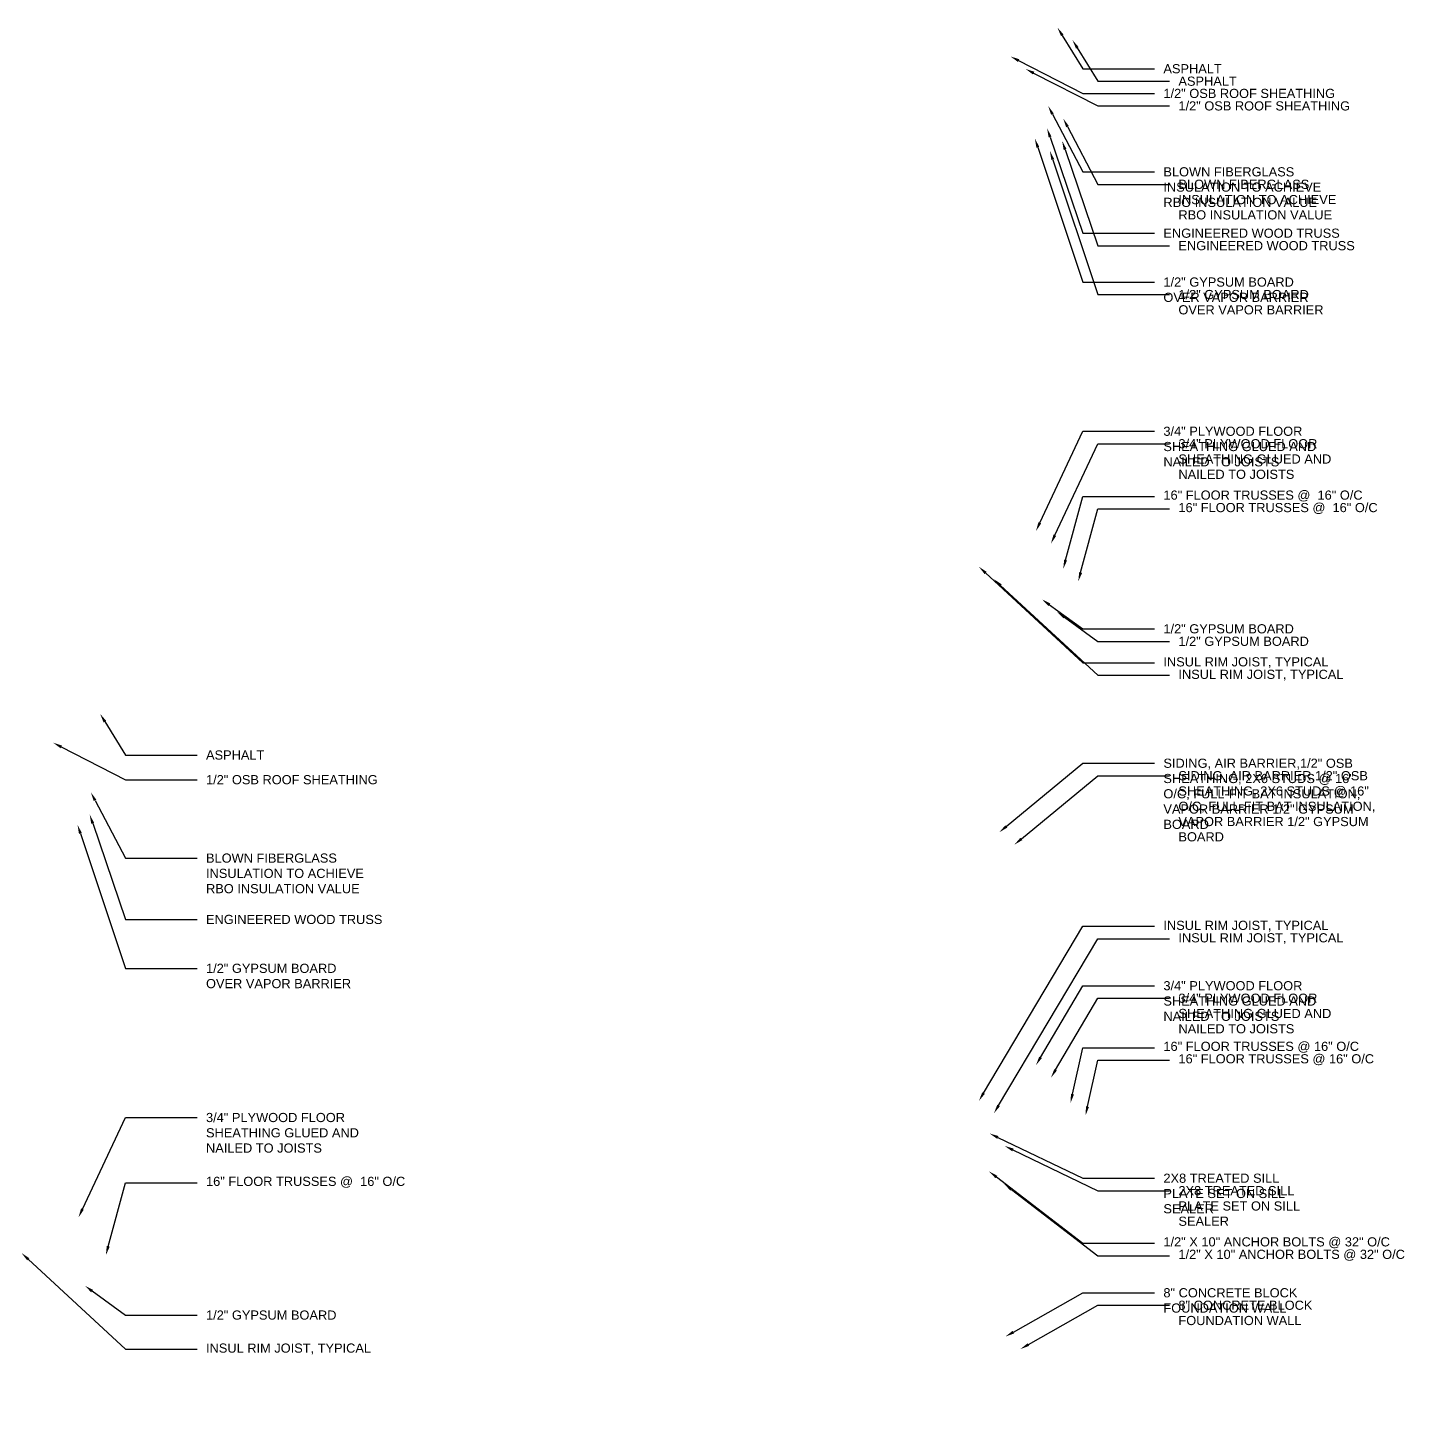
# Model space of a CAD drawing. Header units: inches. Extents: x -473 to 564, y -11 to 963.
# Drawn here: x -126.6 to 211.5, y 625.7 to 963 of the extents above; entities that cross this region are included whole.
import ezdxf
from ezdxf import colors
from ezdxf.entities.mleader import LeaderData, LeaderLine
from ezdxf.math import Vec2, Vec3

# ---------------------------------------------------------------- set-up
doc = ezdxf.new("R2010")
doc.units = ezdxf.units.IN
doc.header["$MEASUREMENT"] = 0
for name, color, linetype in [('doors', 3, 'Continuous'), ('g-anno-dims', 4, 'Continuous'), ('grade', 6, 'Continuous')]:
    doc.layers.add(name, color=color, linetype=linetype)
doc.styles.add('Roman', font='arial.ttf', dxfattribs={"height": 0.09375})

msp = doc.modelspace()

# ---------------------------------------------------------------- leaders
at = {"layer": 'doors'}
ml = msp.add_multileader_mtext('Standard', dxfattribs=at)
ml.set_content('ASPHALT', color=256, style='Roman')
ml.set_leader_properties(color=256, linetype='ByLayer', lineweight=-1)
ml.build(insert=Vec2(0, 0))
ml.multileader.update_dxf_attribs({"has_dogleg": 0, "dogleg_length": 0.36, "arrow_head_size": 2.25, "scale": 24})
ctx = ml.context
ctx.base_point, ctx.scale, ctx.char_height, ctx.arrow_head_size, ctx.landing_gap_size, ctx.plane_origin = Vec3(150.14, 952.85049), 24, 2.25, 2.25, 2.16, Vec3(126.28954, 962.97868)
notes = []
notes.append((ctx, [(0, (1, 1, 0), (141.5, 952.85049), (1, 0), 8.64, [(0, [(126.28954, 962.97868), (132.5, 952.85049)], 0, [])])]))
ctx.mtext.insert, ctx.mtext.flow_direction = Vec3(152.3, 953.99467), 5
ml = msp.add_multileader_mtext('Standard', dxfattribs=at)
ml.set_content('1/2" OSB ROOF SHEATHING', color=256, style='Roman')
ml.set_leader_properties(color=256, linetype='ByLayer', lineweight=-1)
ml.build(insert=Vec2(0, 0))
ml.multileader.update_dxf_attribs({"has_dogleg": 0, "dogleg_length": 0.36, "arrow_head_size": 2.25, "scale": 24})
ctx = ml.context
ctx.base_point, ctx.scale, ctx.char_height, ctx.arrow_head_size, ctx.landing_gap_size, ctx.plane_origin = Vec3(150.14, 946.78799), 24, 2.25, 2.25, 2.16, Vec3(114.75, 955.88658)
notes.append((ctx, [(0, (1, 1, 0), (141.5, 946.78799), (1, 0), 8.64, [(0, [(114.75, 955.88658), (132.5, 946.78799)], 0, [])])]))
ctx.mtext.insert, ctx.mtext.flow_direction = Vec3(152.3, 947.93217), 5
ml = msp.add_multileader_mtext('Standard', dxfattribs=at)
ml.set_content('BLOWN FIBERGLASS\\PINSULATION TO ACHIEVE\\PRBO INSULATION VALUE', color=256, style='Roman')
ml.set_leader_properties(color=256, linetype='ByLayer', lineweight=-1)
ml.build(insert=Vec2(0, 0))
ml.multileader.update_dxf_attribs({"has_dogleg": 0, "dogleg_length": 0.36, "arrow_head_size": 2.25, "scale": 24})
ctx = ml.context
ctx.base_point, ctx.scale, ctx.char_height, ctx.arrow_head_size, ctx.landing_gap_size, ctx.plane_origin = Vec3(150.14, 927.53799), 24, 2.25, 2.25, 2.16, Vec3(121, 943.72549)
notes.append((ctx, [(0, (1, 1, 0), (141.5, 927.53799), (1, 0), 8.64, [(0, [(124, 943.72549), (132.5, 927.53799)], 0, [])])]))
ctx.mtext.insert, ctx.mtext.flow_direction = Vec3(152.3, 928.68217), 5
ml = msp.add_multileader_mtext('Standard', dxfattribs=at)
ml.set_content('ENGINEERED WOOD TRUSS', color=256, style='Roman')
ml.set_leader_properties(color=256, linetype='ByLayer', lineweight=-1)
ml.build(insert=Vec2(0, 0))
ml.multileader.update_dxf_attribs({"has_dogleg": 0, "dogleg_length": 0.36, "arrow_head_size": 2.25, "scale": 24})
ctx = ml.context
ctx.base_point, ctx.scale, ctx.char_height, ctx.arrow_head_size, ctx.landing_gap_size, ctx.plane_origin = Vec3(150.14, 912.47549), 24, 2.25, 2.25, 2.16, Vec3(123.75, 938.22549)
notes.append((ctx, [(0, (1, 1, 0), (141.5, 912.47549), (1, 0), 8.64, [(0, [(123.75, 938.22549), (132.5, 912.47549)], 0, [])])]))
ctx.mtext.insert, ctx.mtext.flow_direction = Vec3(152.3, 913.61967), 5
ml = msp.add_multileader_mtext('Standard', dxfattribs=at)
ml.set_content('1/2" GYPSUM BOARD\\POVER VAPOR BARRIER', color=256, style='Roman')
ml.set_leader_properties(color=256, linetype='ByLayer', lineweight=-1)
ml.build(insert=Vec2(0, 0))
ml.multileader.update_dxf_attribs({"has_dogleg": 0, "dogleg_length": 0.36, "arrow_head_size": 2.25, "scale": 24})
ctx = ml.context
ctx.base_point, ctx.scale, ctx.char_height, ctx.arrow_head_size, ctx.landing_gap_size, ctx.plane_origin = Vec3(150.14, 900.47549), 24, 2.25, 2.25, 2.16, Vec3(120.75, 935.72549)
notes.append((ctx, [(0, (1, 1, 0), (141.5, 900.47549), (1, 0), 8.64, [(0, [(120.75, 935.72549), (132.5, 900.47549)], 0, [])])]))
ctx.mtext.insert, ctx.mtext.flow_direction = Vec3(152.3, 901.61967), 5
ml = msp.add_multileader_mtext('Standard', dxfattribs=at)
ml.set_content('3/4" PLYWOOD FLOOR\\PSHEATHING GLUED AND\\PNAILED TO JOISTS', color=256, style='Roman')
ml.set_leader_properties(color=256, linetype='ByLayer', lineweight=-1)
ml.build(insert=Vec2(0, 0))
ml.multileader.update_dxf_attribs({"has_dogleg": 0, "dogleg_length": 0.36, "arrow_head_size": 2.25, "scale": 24})
ctx = ml.context
ctx.base_point, ctx.scale, ctx.char_height, ctx.arrow_head_size, ctx.landing_gap_size, ctx.plane_origin = Vec3(150.14, 863.85049), 24, 2.25, 2.25, 2.16, Vec3(121, 839.35049)
notes.append((ctx, [(0, (1, 1, 0), (141.5, 863.85049), (1, 0), 8.64, [(0, [(121, 839.35049), (132.5, 863.85049)], 0, [])])]))
ctx.mtext.insert, ctx.mtext.flow_direction = Vec3(152.3, 864.99467), 5
ml = msp.add_multileader_mtext('Standard', dxfattribs=at)
ml.set_content('16" FLOOR TRUSSES @  16" O/C', color=256, style='Roman')
ml.set_leader_properties(color=256, linetype='ByLayer', lineweight=-1)
ml.build(insert=Vec2(0, 0))
ml.multileader.update_dxf_attribs({"has_dogleg": 0, "dogleg_length": 0.36, "arrow_head_size": 2.25, "scale": 24})
ctx = ml.context
ctx.base_point, ctx.scale, ctx.char_height, ctx.arrow_head_size, ctx.landing_gap_size, ctx.plane_origin = Vec3(150.14, 847.86534), 24, 2.25, 2.25, 2.16, Vec3(127.70481, 830.07016)
notes.append((ctx, [(0, (1, 1, 0), (141.5, 847.86534), (1, 0), 8.64, [(0, [(127.70481, 830.07016), (132.5, 847.86534)], 0, [])])]))
ctx.mtext.insert, ctx.mtext.flow_direction = Vec3(152.3, 849.32109), 5
ml = msp.add_multileader_mtext('Standard', dxfattribs=at)
ml.set_content('INSUL RIM JOIST, TYPICAL', color=256, style='Roman')
ml.set_leader_properties(color=256, linetype='ByLayer', lineweight=-1)
ml.build(insert=Vec2(0, 0))
ml.multileader.update_dxf_attribs({"has_dogleg": 0, "dogleg_length": 0.36, "arrow_head_size": 2.25, "scale": 24})
ctx = ml.context
ctx.base_point, ctx.scale, ctx.char_height, ctx.arrow_head_size, ctx.landing_gap_size, ctx.plane_origin = Vec3(150.14, 807.03799), 24, 2.25, 2.25, 2.16, Vec3(107, 830.60049)
notes.append((ctx, [(0, (1, 1, 0), (141.5, 807.03799), (1, 0), 8.64, [(0, [(107, 830.60049), (132.5, 807.03799)], 0, [])])]))
ctx.mtext.insert, ctx.mtext.flow_direction = Vec3(152.3, 808.38553), 5
ml = msp.add_multileader_mtext('Standard', dxfattribs=at)
ml.set_content('1/2" GYPSUM BOARD', color=256, style='Roman')
ml.set_leader_properties(color=256, linetype='ByLayer', lineweight=-1)
ml.build(insert=Vec2(0, 0))
ml.multileader.update_dxf_attribs({"has_dogleg": 0, "dogleg_length": 0.36, "arrow_head_size": 2.25, "scale": 24})
ctx = ml.context
ctx.base_point, ctx.scale, ctx.char_height, ctx.arrow_head_size, ctx.landing_gap_size, ctx.plane_origin = Vec3(150.14, 815.35049), 24, 2.25, 2.25, 2.16, Vec3(122.5, 822.60049)
notes.append((ctx, [(0, (1, 1, 0), (141.5, 815.35049), (1, 0), 8.64, [(0, [(122.5, 822.60049), (132.5, 815.35049)], 0, [])])]))
ctx.mtext.insert, ctx.mtext.flow_direction = Vec3(152.3, 816.49467), 5
ml = msp.add_multileader_mtext('Standard', dxfattribs=at)
ml.set_content('SIDING, AIR BARRIER,1/2" OSB\\PSHEATHING, 2X6 STUDS @ 16"\\PO/C, FULL-FIT BAT INSULATION,\\PVAPOR BARRIER 1/2" GYPSUM\\PBOARD', color=256, style='Roman')
ml.set_leader_properties(color=256, linetype='ByLayer', lineweight=-1)
ml.build(insert=Vec2(0, 0))
ml.multileader.update_dxf_attribs({"has_dogleg": 0, "dogleg_length": 0.36, "arrow_head_size": 2.25, "scale": 24})
ctx = ml.context
ctx.base_point, ctx.scale, ctx.char_height, ctx.arrow_head_size, ctx.landing_gap_size, ctx.plane_origin = Vec3(150.14, 782.35049), 24, 2.25, 2.25, 2.16, Vec3(112, 765.41299)
notes.append((ctx, [(0, (1, 1, 0), (141.5, 782.35049), (1, 0), 8.64, [(0, [(112, 765.41299), (132.5, 782.35049)], 0, [])])]))
ctx.mtext.insert, ctx.mtext.flow_direction = Vec3(152.3, 783.49467), 5
ml = msp.add_multileader_mtext('Standard', dxfattribs=at)
ml.set_content('INSUL RIM JOIST, TYPICAL', color=256, style='Roman')
ml.set_leader_properties(color=256, linetype='ByLayer', lineweight=-1)
ml.build(insert=Vec2(0, 0))
ml.multileader.update_dxf_attribs({"has_dogleg": 0, "dogleg_length": 0.36, "arrow_head_size": 2.25, "scale": 24})
ctx = ml.context
ctx.base_point, ctx.scale, ctx.char_height, ctx.arrow_head_size, ctx.landing_gap_size, ctx.plane_origin = Vec3(150.14, 742.35049), 24, 2.25, 2.25, 2.16, Vec3(107, 699.47549)
notes.append((ctx, [(0, (1, 1, 0), (141.5, 742.35049), (1, 0), 8.64, [(0, [(107, 699.47549), (132.5, 742.35049)], 0, [])])]))
ctx.mtext.insert, ctx.mtext.flow_direction = Vec3(152.3, 743.69803), 5
ml = msp.add_multileader_mtext('Standard', dxfattribs=at)
ml.set_content('3/4" PLYWOOD FLOOR\\PSHEATHING GLUED AND\\PNAILED TO JOISTS', color=256, style='Roman')
ml.set_leader_properties(color=256, linetype='ByLayer', lineweight=-1)
ml.build(insert=Vec2(0, 0))
ml.multileader.update_dxf_attribs({"has_dogleg": 0, "dogleg_length": 0.36, "arrow_head_size": 2.25, "scale": 24})
ctx = ml.context
ctx.base_point, ctx.scale, ctx.char_height, ctx.arrow_head_size, ctx.landing_gap_size, ctx.plane_origin = Vec3(150.14, 727.72549), 24, 2.25, 2.25, 2.16, Vec3(121, 708.22549)
notes.append((ctx, [(0, (1, 1, 0), (141.5, 727.72549), (1, 0), 8.64, [(0, [(121, 708.22549), (132.5, 727.72549)], 0, [])])]))
ctx.mtext.insert, ctx.mtext.flow_direction = Vec3(152.3, 728.86967), 5
ml = msp.add_multileader_mtext('Standard', dxfattribs=at)
ml.set_content('16" FLOOR TRUSSES @ 16" O/C', color=256, style='Roman')
ml.set_leader_properties(color=256, linetype='ByLayer', lineweight=-1)
ml.build(insert=Vec2(0, 0))
ml.multileader.update_dxf_attribs({"has_dogleg": 0, "dogleg_length": 0.36, "arrow_head_size": 2.25, "scale": 24})
ctx = ml.context
ctx.base_point, ctx.scale, ctx.char_height, ctx.arrow_head_size, ctx.landing_gap_size, ctx.plane_origin = Vec3(150.14, 712.53799), 24, 2.25, 2.25, 2.16, Vec3(163, 705.53799)
notes.append((ctx, [(0, (1, 1, 0), (141.5, 712.53799), (1, 0), 8.64, [(0, [(129.48484, 698.92999), (132.5, 712.53799)], 0, [])])]))
ctx.mtext.insert, ctx.mtext.flow_direction = Vec3(152.3, 713.99373), 5
ml = msp.add_multileader_mtext('Standard', dxfattribs=at)
ml.set_content('2X8 TREATED SILL\\PPLATE SET ON SILL\\PSEALER', color=256, style='Roman')
ml.set_leader_properties(color=256, linetype='ByLayer', lineweight=-1)
ml.build(insert=Vec2(0, 0))
ml.multileader.update_dxf_attribs({"has_dogleg": 0, "dogleg_length": 0.36, "arrow_head_size": 2.25, "scale": 24})
ctx = ml.context
ctx.base_point, ctx.scale, ctx.char_height, ctx.arrow_head_size, ctx.landing_gap_size, ctx.plane_origin = Vec3(150.14, 680.47549), 24, 2.25, 2.25, 2.16, Vec3(109.625, 691.47549)
notes.append((ctx, [(0, (1, 1, 0), (141.5, 680.47549), (1, 0), 8.64, [(0, [(109.625, 691.47549), (132.5, 680.47549)], 0, [])])]))
ctx.mtext.insert, ctx.mtext.flow_direction = Vec3(152.3, 681.61967), 5
ml = msp.add_multileader_mtext('Standard', dxfattribs=at)
ml.set_content('1/2" X 10" ANCHOR BOLTS @ 32" O/C', color=256, style='Roman')
ml.set_leader_properties(color=256, linetype='ByLayer', lineweight=-1)
ml.build(insert=Vec2(0, 0))
ml.multileader.update_dxf_attribs({"has_dogleg": 0, "dogleg_length": 0.36, "arrow_head_size": 2.25, "scale": 24})
ctx = ml.context
ctx.base_point, ctx.scale, ctx.char_height, ctx.arrow_head_size, ctx.landing_gap_size, ctx.plane_origin = Vec3(150.14, 664.53799), 24, 2.25, 2.25, 2.16, Vec3(109.5, 682.16299)
notes.append((ctx, [(0, (1, 1, 0), (141.5, 664.53799), (1, 0), 8.64, [(0, [(109.5, 682.16299), (132.5, 664.53799)], 0, [])])]))
ctx.mtext.insert, ctx.mtext.flow_direction = Vec3(152.3, 665.99373), 5
ml = msp.add_multileader_mtext('Standard', dxfattribs=at)
ml.set_content('8" CONCRETE BLOCK\\PFOUNDATION WALL', color=256, style='Roman')
ml.set_leader_properties(color=256, linetype='ByLayer', lineweight=-1)
ml.build(insert=Vec2(0, 0))
ml.multileader.update_dxf_attribs({"has_dogleg": 0, "dogleg_length": 0.36, "arrow_head_size": 2.25, "scale": 24})
ctx = ml.context
ctx.base_point, ctx.scale, ctx.char_height, ctx.arrow_head_size, ctx.landing_gap_size, ctx.plane_origin = Vec3(150.14, 652.35049), 24, 2.25, 2.25, 2.16, Vec3(113.5, 641.60049)
notes.append((ctx, [(0, (1, 1, 0), (141.5, 652.35049), (1, 0), 8.64, [(0, [(113.5, 641.60049), (132.5, 652.35049)], 0, [])])]))
ctx.mtext.insert, ctx.mtext.flow_direction = Vec3(152.3, 653.49467), 5
at = {"layer": 'g-anno-dims'}
ml = msp.add_multileader_mtext('Standard', dxfattribs=at)
ml.set_content('ASPHALT', color=256, style='Roman')
ml.set_leader_properties(color=256, linetype='ByLayer', lineweight=-1)
ml.build(insert=Vec2(0, 0))
ml.multileader.update_dxf_attribs({"has_dogleg": 0, "dogleg_length": 0.36, "arrow_head_size": 2.25, "scale": 24})
ctx = ml.context
ctx.base_point, ctx.scale, ctx.char_height, ctx.arrow_head_size, ctx.landing_gap_size, ctx.plane_origin = Vec3(-84.9225, 784.37496), 24, 2.25, 2.25, 2.16, Vec3(-108.77296, 794.50315)
notes.append((ctx, [(0, (1, 1, 0), (-93.5625, 784.37496), (1, 0), 8.64, [(0, [(-108.77296, 794.50315), (-102.5625, 784.37496)], 0, [])])]))
ctx.mtext.insert, ctx.mtext.flow_direction = Vec3(-82.7625, 785.51914), 5
ml = msp.add_multileader_mtext('Standard', dxfattribs=at)
ml.set_content('1/2" OSB ROOF SHEATHING', color=256, style='Roman')
ml.set_leader_properties(color=256, linetype='ByLayer', lineweight=-1)
ml.build(insert=Vec2(0, 0))
ml.multileader.update_dxf_attribs({"has_dogleg": 0, "dogleg_length": 0.36, "arrow_head_size": 2.25, "scale": 24})
ctx = ml.context
ctx.base_point, ctx.scale, ctx.char_height, ctx.arrow_head_size, ctx.landing_gap_size, ctx.plane_origin = Vec3(-84.9225, 778.31246), 24, 2.25, 2.25, 2.16, Vec3(-120.3125, 787.41106)
notes.append((ctx, [(0, (1, 1, 0), (-93.5625, 778.31246), (1, 0), 8.64, [(0, [(-120.3125, 787.41106), (-102.5625, 778.31246)], 0, [])])]))
ctx.mtext.insert, ctx.mtext.flow_direction = Vec3(-82.7625, 779.45664), 5
ml = msp.add_multileader_mtext('Standard', dxfattribs=at)
ml.set_content('BLOWN FIBERGLASS\\PINSULATION TO ACHIEVE\\PRBO INSULATION VALUE', color=256, style='Roman')
ml.set_leader_properties(color=256, linetype='ByLayer', lineweight=-1)
ml.build(insert=Vec2(0, 0))
ml.multileader.update_dxf_attribs({"has_dogleg": 0, "dogleg_length": 0.36, "arrow_head_size": 2.25, "scale": 24})
ctx = ml.context
ctx.base_point, ctx.scale, ctx.char_height, ctx.arrow_head_size, ctx.landing_gap_size, ctx.plane_origin = Vec3(-84.9225, 759.06246), 24, 2.25, 2.25, 2.16, Vec3(-114.0625, 775.24996)
notes.append((ctx, [(0, (1, 1, 0), (-93.5625, 759.06246), (1, 0), 8.64, [(0, [(-111.0625, 775.24996), (-102.5625, 759.06246)], 0, [])])]))
ctx.mtext.insert, ctx.mtext.flow_direction = Vec3(-82.7625, 760.20664), 5
ml = msp.add_multileader_mtext('Standard', dxfattribs=at)
ml.set_content('ENGINEERED WOOD TRUSS', color=256, style='Roman')
ml.set_leader_properties(color=256, linetype='ByLayer', lineweight=-1)
ml.build(insert=Vec2(0, 0))
ml.multileader.update_dxf_attribs({"has_dogleg": 0, "dogleg_length": 0.36, "arrow_head_size": 2.25, "scale": 24})
ctx = ml.context
ctx.base_point, ctx.scale, ctx.char_height, ctx.arrow_head_size, ctx.landing_gap_size, ctx.plane_origin = Vec3(-84.9225, 743.99996), 24, 2.25, 2.25, 2.16, Vec3(-111.3125, 769.74996)
notes.append((ctx, [(0, (1, 1, 0), (-93.5625, 743.99996), (1, 0), 8.64, [(0, [(-111.3125, 769.74996), (-102.5625, 743.99996)], 0, [])])]))
ctx.mtext.insert, ctx.mtext.flow_direction = Vec3(-82.7625, 745.14414), 5
ml = msp.add_multileader_mtext('Standard', dxfattribs=at)
ml.set_content('1/2" GYPSUM BOARD\\POVER VAPOR BARRIER', color=256, style='Roman')
ml.set_leader_properties(color=256, linetype='ByLayer', lineweight=-1)
ml.build(insert=Vec2(0, 0))
ml.multileader.update_dxf_attribs({"has_dogleg": 0, "dogleg_length": 0.36, "arrow_head_size": 2.25, "scale": 24})
ctx = ml.context
ctx.base_point, ctx.scale, ctx.char_height, ctx.arrow_head_size, ctx.landing_gap_size, ctx.plane_origin = Vec3(-84.9225, 731.99996), 24, 2.25, 2.25, 2.16, Vec3(-114.3125, 767.24996)
notes.append((ctx, [(0, (1, 1, 0), (-93.5625, 731.99996), (1, 0), 8.64, [(0, [(-114.3125, 767.24996), (-102.5625, 731.99996)], 0, [])])]))
ctx.mtext.insert, ctx.mtext.flow_direction = Vec3(-82.7625, 733.14414), 5
ml = msp.add_multileader_mtext('Standard', dxfattribs=at)
ml.set_content('3/4" PLYWOOD FLOOR\\PSHEATHING GLUED AND\\PNAILED TO JOISTS', color=256, style='Roman')
ml.set_leader_properties(color=256, linetype='ByLayer', lineweight=-1)
ml.build(insert=Vec2(0, 0))
ml.multileader.update_dxf_attribs({"has_dogleg": 0, "dogleg_length": 0.36, "arrow_head_size": 2.25, "scale": 24})
ctx = ml.context
ctx.base_point, ctx.scale, ctx.char_height, ctx.arrow_head_size, ctx.landing_gap_size, ctx.plane_origin = Vec3(-84.9225, 695.37496), 24, 2.25, 2.25, 2.16, Vec3(-114.0625, 670.87496)
notes.append((ctx, [(0, (1, 1, 0), (-93.5625, 695.37496), (1, 0), 8.64, [(0, [(-114.0625, 670.87496), (-102.5625, 695.37496)], 0, [])])]))
ctx.mtext.insert, ctx.mtext.flow_direction = Vec3(-82.7625, 696.51914), 5
ml = msp.add_multileader_mtext('Standard', dxfattribs=at)
ml.set_content('16" FLOOR TRUSSES @  16" O/C', color=256, style='Roman')
ml.set_leader_properties(color=256, linetype='ByLayer', lineweight=-1)
ml.build(insert=Vec2(0, 0))
ml.multileader.update_dxf_attribs({"has_dogleg": 0, "dogleg_length": 0.36, "arrow_head_size": 2.25, "scale": 24})
ctx = ml.context
ctx.base_point, ctx.scale, ctx.char_height, ctx.arrow_head_size, ctx.landing_gap_size, ctx.plane_origin = Vec3(-84.9225, 679.38982), 24, 2.25, 2.25, 2.16, Vec3(-107.35769, 661.59463)
notes.append((ctx, [(0, (1, 1, 0), (-93.5625, 679.38982), (1, 0), 8.64, [(0, [(-107.35769, 661.59463), (-102.5625, 679.38982)], 0, [])])]))
ctx.mtext.insert, ctx.mtext.flow_direction = Vec3(-82.7625, 680.84556), 5
ml = msp.add_multileader_mtext('Standard', dxfattribs=at)
ml.set_content('INSUL RIM JOIST, TYPICAL', color=256, style='Roman')
ml.set_leader_properties(color=256, linetype='ByLayer', lineweight=-1)
ml.build(insert=Vec2(0, 0))
ml.multileader.update_dxf_attribs({"has_dogleg": 0, "dogleg_length": 0.36, "arrow_head_size": 2.25, "scale": 24})
ctx = ml.context
ctx.base_point, ctx.scale, ctx.char_height, ctx.arrow_head_size, ctx.landing_gap_size, ctx.plane_origin = Vec3(-84.9225, 638.56246), 24, 2.25, 2.25, 2.16, Vec3(-128.0625, 662.12496)
notes.append((ctx, [(0, (1, 1, 0), (-93.5625, 638.56246), (1, 0), 8.64, [(0, [(-128.0625, 662.12496), (-102.5625, 638.56246)], 0, [])])]))
ctx.mtext.insert, ctx.mtext.flow_direction = Vec3(-82.7625, 639.91), 5
ml = msp.add_multileader_mtext('Standard', dxfattribs=at)
ml.set_content('1/2" GYPSUM BOARD', color=256, style='Roman')
ml.set_leader_properties(color=256, linetype='ByLayer', lineweight=-1)
ml.build(insert=Vec2(0, 0))
ml.multileader.update_dxf_attribs({"has_dogleg": 0, "dogleg_length": 0.36, "arrow_head_size": 2.25, "scale": 24})
ctx = ml.context
ctx.base_point, ctx.scale, ctx.char_height, ctx.arrow_head_size, ctx.landing_gap_size, ctx.plane_origin = Vec3(-84.9225, 646.87496), 24, 2.25, 2.25, 2.16, Vec3(-112.5625, 654.12496)
notes.append((ctx, [(0, (1, 1, 0), (-93.5625, 646.87496), (1, 0), 8.64, [(0, [(-112.5625, 654.12496), (-102.5625, 646.87496)], 0, [])])]))
ctx.mtext.insert, ctx.mtext.flow_direction = Vec3(-82.7625, 648.01914), 5
at = {"layer": 'grade'}
ml = msp.add_multileader_mtext('Standard', dxfattribs=at)
ml.set_content('ASPHALT', color=256, style='Roman')
ml.set_leader_properties(color=256, linetype='ByLayer', lineweight=-1)
ml.build(insert=Vec2(0, 0))
ml.multileader.update_dxf_attribs({"has_dogleg": 0, "dogleg_length": 0.36, "arrow_head_size": 2.25, "scale": 24})
ctx = ml.context
ctx.base_point, ctx.scale, ctx.char_height, ctx.arrow_head_size, ctx.landing_gap_size, ctx.plane_origin = Vec3(153.8275, 949.78799), 24, 2.25, 2.25, 2.16, Vec3(129.97704, 959.91618)
notes.append((ctx, [(0, (1, 1, 0), (145.1875, 949.78799), (1, 0), 8.64, [(0, [(129.97704, 959.91618), (136.1875, 949.78799)], 0, [])])]))
ctx.mtext.insert, ctx.mtext.flow_direction = Vec3(155.9875, 950.93217), 5
ml = msp.add_multileader_mtext('Standard', dxfattribs=at)
ml.set_content('1/2" OSB ROOF SHEATHING', color=256, style='Roman')
ml.set_leader_properties(color=256, linetype='ByLayer', lineweight=-1)
ml.build(insert=Vec2(0, 0))
ml.multileader.update_dxf_attribs({"has_dogleg": 0, "dogleg_length": 0.36, "arrow_head_size": 2.25, "scale": 24})
ctx = ml.context
ctx.base_point, ctx.scale, ctx.char_height, ctx.arrow_head_size, ctx.landing_gap_size, ctx.plane_origin = Vec3(153.8275, 943.72549), 24, 2.25, 2.25, 2.16, Vec3(118.4375, 952.82408)
notes.append((ctx, [(0, (1, 1, 0), (145.1875, 943.72549), (1, 0), 8.64, [(0, [(118.4375, 952.82408), (136.1875, 943.72549)], 0, [])])]))
ctx.mtext.insert, ctx.mtext.flow_direction = Vec3(155.9875, 944.86967), 5
ml = msp.add_multileader_mtext('Standard', dxfattribs=at)
ml.set_content('BLOWN FIBERGLASS\\PINSULATION TO ACHIEVE\\PRBO INSULATION VALUE', color=256, style='Roman')
ml.set_leader_properties(color=256, linetype='ByLayer', lineweight=-1)
ml.build(insert=Vec2(0, 0))
ml.multileader.update_dxf_attribs({"has_dogleg": 0, "dogleg_length": 0.36, "arrow_head_size": 2.25, "scale": 24})
ctx = ml.context
ctx.base_point, ctx.scale, ctx.char_height, ctx.arrow_head_size, ctx.landing_gap_size, ctx.plane_origin = Vec3(153.8275, 924.47549), 24, 2.25, 2.25, 2.16, Vec3(124.6875, 940.66299)
notes.append((ctx, [(0, (1, 1, 0), (145.1875, 924.47549), (1, 0), 8.64, [(0, [(127.6875, 940.66299), (136.1875, 924.47549)], 0, [])])]))
ctx.mtext.insert, ctx.mtext.flow_direction = Vec3(155.9875, 925.61967), 5
ml = msp.add_multileader_mtext('Standard', dxfattribs=at)
ml.set_content('ENGINEERED WOOD TRUSS', color=256, style='Roman')
ml.set_leader_properties(color=256, linetype='ByLayer', lineweight=-1)
ml.build(insert=Vec2(0, 0))
ml.multileader.update_dxf_attribs({"has_dogleg": 0, "dogleg_length": 0.36, "arrow_head_size": 2.25, "scale": 24})
ctx = ml.context
ctx.base_point, ctx.scale, ctx.char_height, ctx.arrow_head_size, ctx.landing_gap_size, ctx.plane_origin = Vec3(153.8275, 909.41299), 24, 2.25, 2.25, 2.16, Vec3(127.4375, 935.16299)
notes.append((ctx, [(0, (1, 1, 0), (145.1875, 909.41299), (1, 0), 8.64, [(0, [(127.4375, 935.16299), (136.1875, 909.41299)], 0, [])])]))
ctx.mtext.insert, ctx.mtext.flow_direction = Vec3(155.9875, 910.55717), 5
ml = msp.add_multileader_mtext('Standard', dxfattribs=at)
ml.set_content('1/2" GYPSUM BOARD\\POVER VAPOR BARRIER', color=256, style='Roman')
ml.set_leader_properties(color=256, linetype='ByLayer', lineweight=-1)
ml.build(insert=Vec2(0, 0))
ml.multileader.update_dxf_attribs({"has_dogleg": 0, "dogleg_length": 0.36, "arrow_head_size": 2.25, "scale": 24})
ctx = ml.context
ctx.base_point, ctx.scale, ctx.char_height, ctx.arrow_head_size, ctx.landing_gap_size, ctx.plane_origin = Vec3(153.8275, 897.41299), 24, 2.25, 2.25, 2.16, Vec3(124.4375, 932.66299)
notes.append((ctx, [(0, (1, 1, 0), (145.1875, 897.41299), (1, 0), 8.64, [(0, [(124.4375, 932.66299), (136.1875, 897.41299)], 0, [])])]))
ctx.mtext.insert, ctx.mtext.flow_direction = Vec3(155.9875, 898.55717), 5
ml = msp.add_multileader_mtext('Standard', dxfattribs=at)
ml.set_content('3/4" PLYWOOD FLOOR\\PSHEATHING GLUED AND\\PNAILED TO JOISTS', color=256, style='Roman')
ml.set_leader_properties(color=256, linetype='ByLayer', lineweight=-1)
ml.build(insert=Vec2(0, 0))
ml.multileader.update_dxf_attribs({"has_dogleg": 0, "dogleg_length": 0.36, "arrow_head_size": 2.25, "scale": 24})
ctx = ml.context
ctx.base_point, ctx.scale, ctx.char_height, ctx.arrow_head_size, ctx.landing_gap_size, ctx.plane_origin = Vec3(153.8275, 860.78799), 24, 2.25, 2.25, 2.16, Vec3(124.6875, 836.28799)
notes.append((ctx, [(0, (1, 1, 0), (145.1875, 860.78799), (1, 0), 8.64, [(0, [(124.6875, 836.28799), (136.1875, 860.78799)], 0, [])])]))
ctx.mtext.insert, ctx.mtext.flow_direction = Vec3(155.9875, 861.93217), 5
ml = msp.add_multileader_mtext('Standard', dxfattribs=at)
ml.set_content('16" FLOOR TRUSSES @  16" O/C', color=256, style='Roman')
ml.set_leader_properties(color=256, linetype='ByLayer', lineweight=-1)
ml.build(insert=Vec2(0, 0))
ml.multileader.update_dxf_attribs({"has_dogleg": 0, "dogleg_length": 0.36, "arrow_head_size": 2.25, "scale": 24})
ctx = ml.context
ctx.base_point, ctx.scale, ctx.char_height, ctx.arrow_head_size, ctx.landing_gap_size, ctx.plane_origin = Vec3(153.8275, 844.80284), 24, 2.25, 2.25, 2.16, Vec3(131.39231, 827.00766)
notes.append((ctx, [(0, (1, 1, 0), (145.1875, 844.80284), (1, 0), 8.64, [(0, [(131.39231, 827.00766), (136.1875, 844.80284)], 0, [])])]))
ctx.mtext.insert, ctx.mtext.flow_direction = Vec3(155.9875, 846.25859), 5
ml = msp.add_multileader_mtext('Standard', dxfattribs=at)
ml.set_content('INSUL RIM JOIST, TYPICAL', color=256, style='Roman')
ml.set_leader_properties(color=256, linetype='ByLayer', lineweight=-1)
ml.build(insert=Vec2(0, 0))
ml.multileader.update_dxf_attribs({"has_dogleg": 0, "dogleg_length": 0.36, "arrow_head_size": 2.25, "scale": 24})
ctx = ml.context
ctx.base_point, ctx.scale, ctx.char_height, ctx.arrow_head_size, ctx.landing_gap_size, ctx.plane_origin = Vec3(153.8275, 803.97549), 24, 2.25, 2.25, 2.16, Vec3(110.6875, 827.53799)
notes.append((ctx, [(0, (1, 1, 0), (145.1875, 803.97549), (1, 0), 8.64, [(0, [(110.6875, 827.53799), (136.1875, 803.97549)], 0, [])])]))
ctx.mtext.insert, ctx.mtext.flow_direction = Vec3(155.9875, 805.32303), 5
ml = msp.add_multileader_mtext('Standard', dxfattribs=at)
ml.set_content('1/2" GYPSUM BOARD', color=256, style='Roman')
ml.set_leader_properties(color=256, linetype='ByLayer', lineweight=-1)
ml.build(insert=Vec2(0, 0))
ml.multileader.update_dxf_attribs({"has_dogleg": 0, "dogleg_length": 0.36, "arrow_head_size": 2.25, "scale": 24})
ctx = ml.context
ctx.base_point, ctx.scale, ctx.char_height, ctx.arrow_head_size, ctx.landing_gap_size, ctx.plane_origin = Vec3(153.8275, 812.28799), 24, 2.25, 2.25, 2.16, Vec3(126.1875, 819.53799)
notes.append((ctx, [(0, (1, 1, 0), (145.1875, 812.28799), (1, 0), 8.64, [(0, [(126.1875, 819.53799), (136.1875, 812.28799)], 0, [])])]))
ctx.mtext.insert, ctx.mtext.flow_direction = Vec3(155.9875, 813.43217), 5
ml = msp.add_multileader_mtext('Standard', dxfattribs=at)
ml.set_content('SIDING, AIR BARRIER,1/2" OSB\\PSHEATHING, 2X6 STUDS @ 16"\\PO/C, FULL-FIT BAT INSULATION,\\PVAPOR BARRIER 1/2" GYPSUM\\PBOARD', color=256, style='Roman')
ml.set_leader_properties(color=256, linetype='ByLayer', lineweight=-1)
ml.build(insert=Vec2(0, 0))
ml.multileader.update_dxf_attribs({"has_dogleg": 0, "dogleg_length": 0.36, "arrow_head_size": 2.25, "scale": 24})
ctx = ml.context
ctx.base_point, ctx.scale, ctx.char_height, ctx.arrow_head_size, ctx.landing_gap_size, ctx.plane_origin = Vec3(153.8275, 779.28799), 24, 2.25, 2.25, 2.16, Vec3(115.6875, 762.35049)
notes.append((ctx, [(0, (1, 1, 0), (145.1875, 779.28799), (1, 0), 8.64, [(0, [(115.6875, 762.35049), (136.1875, 779.28799)], 0, [])])]))
ctx.mtext.insert, ctx.mtext.flow_direction = Vec3(155.9875, 780.43217), 5
ml = msp.add_multileader_mtext('Standard', dxfattribs=at)
ml.set_content('INSUL RIM JOIST, TYPICAL', color=256, style='Roman')
ml.set_leader_properties(color=256, linetype='ByLayer', lineweight=-1)
ml.build(insert=Vec2(0, 0))
ml.multileader.update_dxf_attribs({"has_dogleg": 0, "dogleg_length": 0.36, "arrow_head_size": 2.25, "scale": 24})
ctx = ml.context
ctx.base_point, ctx.scale, ctx.char_height, ctx.arrow_head_size, ctx.landing_gap_size, ctx.plane_origin = Vec3(153.8275, 739.28799), 24, 2.25, 2.25, 2.16, Vec3(110.6875, 696.41299)
notes.append((ctx, [(0, (1, 1, 0), (145.1875, 739.28799), (1, 0), 8.64, [(0, [(110.6875, 696.41299), (136.1875, 739.28799)], 0, [])])]))
ctx.mtext.insert, ctx.mtext.flow_direction = Vec3(155.9875, 740.63553), 5
ml = msp.add_multileader_mtext('Standard', dxfattribs=at)
ml.set_content('3/4" PLYWOOD FLOOR\\PSHEATHING GLUED AND\\PNAILED TO JOISTS', color=256, style='Roman')
ml.set_leader_properties(color=256, linetype='ByLayer', lineweight=-1)
ml.build(insert=Vec2(0, 0))
ml.multileader.update_dxf_attribs({"has_dogleg": 0, "dogleg_length": 0.36, "arrow_head_size": 2.25, "scale": 24})
ctx = ml.context
ctx.base_point, ctx.scale, ctx.char_height, ctx.arrow_head_size, ctx.landing_gap_size, ctx.plane_origin = Vec3(153.8275, 724.66299), 24, 2.25, 2.25, 2.16, Vec3(124.6875, 705.16299)
notes.append((ctx, [(0, (1, 1, 0), (145.1875, 724.66299), (1, 0), 8.64, [(0, [(124.6875, 705.16299), (136.1875, 724.66299)], 0, [])])]))
ctx.mtext.insert, ctx.mtext.flow_direction = Vec3(155.9875, 725.80717), 5
ml = msp.add_multileader_mtext('Standard', dxfattribs=at)
ml.set_content('16" FLOOR TRUSSES @ 16" O/C', color=256, style='Roman')
ml.set_leader_properties(color=256, linetype='ByLayer', lineweight=-1)
ml.build(insert=Vec2(0, 0))
ml.multileader.update_dxf_attribs({"has_dogleg": 0, "dogleg_length": 0.36, "arrow_head_size": 2.25, "scale": 24})
ctx = ml.context
ctx.base_point, ctx.scale, ctx.char_height, ctx.arrow_head_size, ctx.landing_gap_size, ctx.plane_origin = Vec3(153.8275, 709.47549), 24, 2.25, 2.25, 2.16, Vec3(166.6875, 702.47549)
notes.append((ctx, [(0, (1, 1, 0), (145.1875, 709.47549), (1, 0), 8.64, [(0, [(133.17234, 695.86749), (136.1875, 709.47549)], 0, [])])]))
ctx.mtext.insert, ctx.mtext.flow_direction = Vec3(155.9875, 710.93123), 5
ml = msp.add_multileader_mtext('Standard', dxfattribs=at)
ml.set_content('2X8 TREATED SILL\\PPLATE SET ON SILL\\PSEALER', color=256, style='Roman')
ml.set_leader_properties(color=256, linetype='ByLayer', lineweight=-1)
ml.build(insert=Vec2(0, 0))
ml.multileader.update_dxf_attribs({"has_dogleg": 0, "dogleg_length": 0.36, "arrow_head_size": 2.25, "scale": 24})
ctx = ml.context
ctx.base_point, ctx.scale, ctx.char_height, ctx.arrow_head_size, ctx.landing_gap_size, ctx.plane_origin = Vec3(153.8275, 677.41299), 24, 2.25, 2.25, 2.16, Vec3(113.3125, 688.41299)
notes.append((ctx, [(0, (1, 1, 0), (145.1875, 677.41299), (1, 0), 8.64, [(0, [(113.3125, 688.41299), (136.1875, 677.41299)], 0, [])])]))
ctx.mtext.insert, ctx.mtext.flow_direction = Vec3(155.9875, 678.55717), 5
ml = msp.add_multileader_mtext('Standard', dxfattribs=at)
ml.set_content('1/2" X 10" ANCHOR BOLTS @ 32" O/C', color=256, style='Roman')
ml.set_leader_properties(color=256, linetype='ByLayer', lineweight=-1)
ml.build(insert=Vec2(0, 0))
ml.multileader.update_dxf_attribs({"has_dogleg": 0, "dogleg_length": 0.36, "arrow_head_size": 2.25, "scale": 24})
ctx = ml.context
ctx.base_point, ctx.scale, ctx.char_height, ctx.arrow_head_size, ctx.landing_gap_size, ctx.plane_origin = Vec3(153.8275, 661.47549), 24, 2.25, 2.25, 2.16, Vec3(113.1875, 679.10049)
notes.append((ctx, [(0, (1, 1, 0), (145.1875, 661.47549), (1, 0), 8.64, [(0, [(113.1875, 679.10049), (136.1875, 661.47549)], 0, [])])]))
ctx.mtext.insert, ctx.mtext.flow_direction = Vec3(155.9875, 662.93123), 5
ml = msp.add_multileader_mtext('Standard', dxfattribs=at)
ml.set_content('8" CONCRETE BLOCK\\PFOUNDATION WALL', color=256, style='Roman')
ml.set_leader_properties(color=256, linetype='ByLayer', lineweight=-1)
ml.build(insert=Vec2(0, 0))
ml.multileader.update_dxf_attribs({"has_dogleg": 0, "dogleg_length": 0.36, "arrow_head_size": 2.25, "scale": 24})
ctx = ml.context
ctx.base_point, ctx.scale, ctx.char_height, ctx.arrow_head_size, ctx.landing_gap_size, ctx.plane_origin = Vec3(153.8275, 649.28799), 24, 2.25, 2.25, 2.16, Vec3(117.1875, 638.53799)
notes.append((ctx, [(0, (1, 1, 0), (145.1875, 649.28799), (1, 0), 8.64, [(0, [(117.1875, 638.53799), (136.1875, 649.28799)], 0, [])])]))
ctx.mtext.insert, ctx.mtext.flow_direction = Vec3(155.9875, 650.43217), 5
for ctx, leaders in notes:
    for number, flags, end, landing, length, lines in leaders:
        leader = LeaderData()
        leader.index, (leader.has_last_leader_line, leader.has_dogleg_vector, leader.attachment_direction) = number, flags
        leader.last_leader_point, leader.dogleg_vector, leader.dogleg_length = Vec3(end), Vec3(landing), length
        for number, points, colour, breaks in lines:
            line = LeaderLine()
            line.index, line.vertices, line.color, line.breaks = number, Vec3.list(points), colors.encode_raw_color(colour), breaks
            leader.lines.append(line)
        ctx.leaders.append(leader)

doc.saveas('drawing.dxf')
